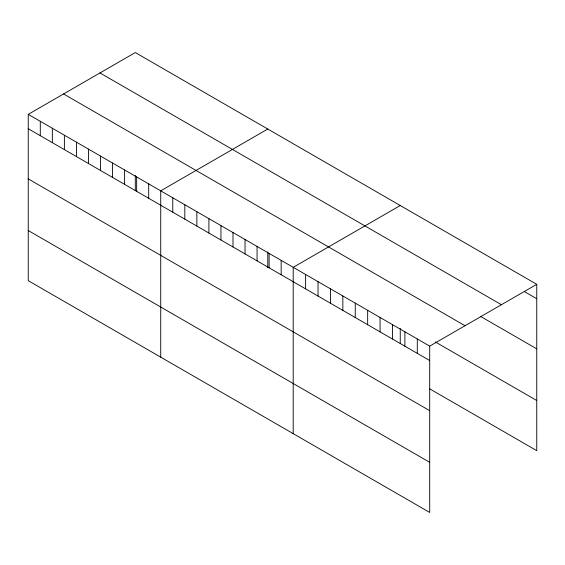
<?xml version="1.0" encoding="UTF-8"?>
<svg xmlns="http://www.w3.org/2000/svg" width="565" height="565" viewBox="0 0 565 565"><rect width="100%" height="100%" fill="white"/><g stroke="black" fill="none" stroke-linecap="round" stroke-linejoin="round"><path stroke-width="0.85" d="M28.25 114.349L429.704 346.126L429.704 512.448L28.25 280.678L28.25 114.349L135.296 52.552L536.75 284.322L536.75 450.651L429.449 388.699M267.775 129.032L160.728 190.836L160.728 357.158M400.253 205.519L293.207 267.323L293.207 433.645M429.704 346.126L536.75 284.322M524.341 291.561L536.75 298.723M99.97 72.942L501.423 304.719M480.547 316.407L536.75 348.859M63.577 93.96L465.03 325.737M435.29 341.938L536.75 400.514M28.25 128.749L429.704 360.527M28.25 178.886L429.704 410.663M28.25 230.541L429.704 462.318M417.295 338.965L417.295 353.365M404.886 331.803L404.886 346.197M400.253 328.392L400.253 343.435M392.477 324.635L392.477 339.035M380.068 317.474L380.068 331.867M367.66 310.312L367.66 324.706M355.251 303.144L355.251 317.544M342.842 295.982L342.842 310.376M330.433 288.814L330.433 303.214M318.024 281.653L318.024 296.053M305.616 274.491L305.616 288.885M281.165 260.373L281.165 274.767M269.124 253.417L269.124 267.817M267.775 251.905L267.775 267.782M257.075 246.467L257.075 260.861M245.033 239.511L245.033 253.911M232.992 232.561L232.992 246.954M220.95 225.605L220.95 240.005M208.902 218.655L208.902 233.048M196.86 211.698L196.86 226.099M184.819 204.742L184.819 219.142M172.77 197.792L172.77 212.186M148.687 183.886L148.687 198.28M136.645 176.93L136.645 191.33M135.296 175.418L135.296 190.462M124.597 169.98L124.597 184.374M112.555 163.024L112.555 177.424M100.514 156.074L100.514 170.468M88.465 149.118L88.465 163.518M76.423 142.168L76.423 156.562M64.382 135.212L64.382 149.612M52.34 128.262L52.34 142.655M40.292 121.305L40.292 135.706"/></g></svg>
